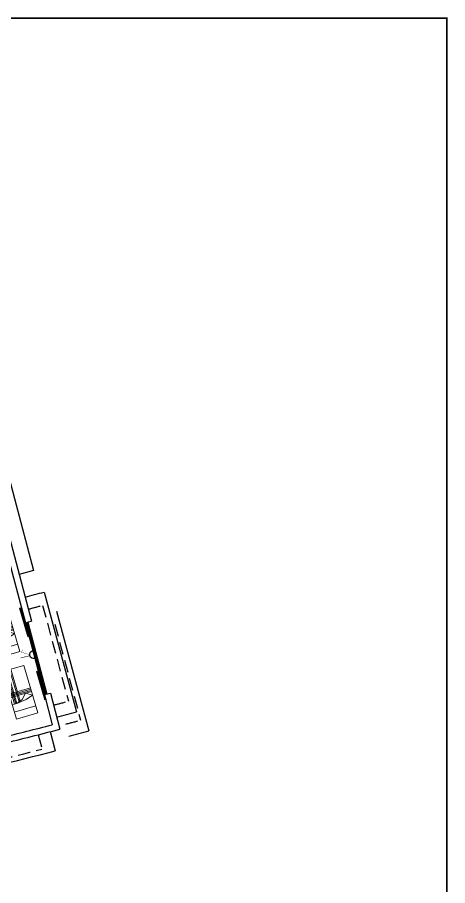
# Model space of a CAD drawing. Header units: inches. Extents: x -221585 to 401252, y -284294 to 332380.
# Drawn here: x 138449 to 140182, y 52584 to 56083 of the extents above; entities that cross this region are included whole.
import ezdxf

# ---------------------------------------------------------------- set-up
doc = ezdxf.new("R2010")
doc.units = ezdxf.units.IN
doc.header["$MEASUREMENT"] = 0
doc.linetypes.add('HIDDEN', pattern=[0.375, 0.25, -0.125])
doc.layers.add('E-LIGHT', color=7, linetype='Continuous')
doc.layers.add('UPS', color=7, linetype='Continuous')
doc.layers.add('FURN', color=56, linetype='Continuous', lineweight=0)

# ---------------------------------------------------------------- blocks, each defined once
blk = doc.blocks.new('FEGREGRE')
at = {"color": 20, "ltscale": 10}
blk.add_line((357183.6, 114115.5, 0.8), (357203.7, 114038.1, 0.4), dxfattribs=at)
blk.add_arc((353970.4, 126473.1, 0.4), 12848.5, 282.34342, 284.575, dxfattribs=at)
blk = doc.blocks.new('A$C25933C84')
at = {"color": 8, "linetype": 'Continuous'}
for p, q in [((0, 0.9), (2, 0.9)), ((0, 0), (0, 0.9)), ((0.3, 0.9), (0.3, 0)), ((0.6, 0.7), (0.6, 0.9)), ((0.65, 0.3), (0.6, 0.7)), ((0.7, 0.45), (0.6, 0.7)), ((2, 0.9), (2, 0)), ((0.9, 0.25), (0.7, 0.45)), ((0.75, 0), (0.65, 0.3)), ((0.75, 0), (0.9, 0.25)), ((2, 0), (0, 0))]:
    blk.add_line(p, q, dxfattribs=at)
at = {"color": 8}
for p, q in [((0.6, 0.8), (2, 0.8)), ((0.6, 0.75), (2, 0.75)), ((0.6, 0.7), (2, 0.7)), ((0.9, 0), (0.9, 0.9)), ((0.95, 0), (0.95, 0.9)), ((1, 0), (1, 0.9)), ((1.05, 0), (1.05, 0.9)), ((0.64, 0.6), (2, 0.6)), ((0.66, 0.55), (2, 0.55))]:
    blk.add_line(p, q, dxfattribs=at)
blk = doc.blocks.new('ups 6A')
at = {"layer": 'E-LIGHT', "color": 4}
for points, const_width in [([(5905667, -1658491), (5905670, -1658287)], 11.7), ([(5905692, -1658286), (5905785, -1658448), (5905831, -1658401)], 6.64)]:
    blk.add_lwpolyline(points, dxfattribs=dict(at, const_width=const_width))
blk.add_arc((5905672, -1658200), 87.4, 179.0102, 359.0102, dxfattribs=at)

msp = doc.modelspace()

# ---------------------------------------------------------------- linework, layer by layer
at = {"color": 4, "ltscale": 8}
for p, q in [((138200, 54810.1, 0.4), (138505.7, 53649.7, 0.4)), ((138412.6, 53904.4, 0.4), (138481.3, 53643.3, 0.4)), ((138582.1, 53359.6, 0.4), (138620.3, 53214.5, 0.4)), ((138557.8, 53353.2, 0.4), (138589.6, 53232.3, 0.4))]:
    msp.add_line(p, q, dxfattribs=at)
at = {"color": 20, "ltscale": 10}
for p, q in [((138412.1, 54240.4, 0.4), (138514, 53853.6, 0.4)), ((138514, 53853.6, 0.4), (138456, 53838.3, 0.4)), ((138557.4, 53767, 0), (138687.9, 53284.3, 0)), ((138606.6, 53690.5, 0.4), (138737.1, 53207.8, 0.4))]:
    msp.add_line(p, q, dxfattribs=at)
at = {"color": 20, "linetype": 'HIDDEN', "ltscale": 200}
for p, q in [((138550.8, 53713.4, 0), (138654.5, 53327.1, 0)), ((138600.1, 53636.9, 0.4), (138703.8, 53250.6, 0.4)), ((138533.3, 53191.9, 0.4), (138548.2, 53133.8, 0))]:
    msp.add_line(p, q, dxfattribs=at)
at = {"color": 5}
for p, q in [((138459.6, 53702.1, -0.4), (138463.1, 53703.1, -0.4)), ((138493, 53587, -0.4), (138459.6, 53702.1, -0.4)), ((138463.1, 53703.1, -0.4), (138496.5, 53588, -0.4)), ((138496.5, 53588, -0.4), (138493, 53587, -0.4)), ((138527.1, 53446.6, -0.4), (138530.7, 53447.7, -0.4)), ((138560.6, 53331.5, -0.4), (138527.1, 53446.6, -0.4)), ((138530.7, 53447.7, -0.4), (138564.1, 53332.5, -0.4)), ((138564.1, 53332.5, -0.4), (138560.6, 53331.5, -0.4))]:
    msp.add_line(p, q, dxfattribs=at)
at = {"color": 1, "ltscale": 8}
for p, q in [((138481.3, 53643.3, 0.4), (138557.8, 53353.2, 0.4)), ((138486.2, 53644.6, 0.4), (138562.6, 53354.5, 0.4)), ((138491, 53645.8, 0.4), (138567.4, 53355.7, 0.4))]:
    msp.add_line(p, q, dxfattribs=at)
at = {"color": 6, "const_width": 6.3}
msp.add_lwpolyline([(140179.2, 50278.4), (131563.9, 50278.4), (131563.9, 56079.6), (140179.2, 56079.6)], close=True, dxfattribs=at)
at = {"color": 20, "ltscale": 10}
for centre, radius, start in [((135368.3, 65562, 0), 12218.5, 284.75447), ((135368.3, 65562, 0), 12718.5, 284.75449), ((135417.6, 65485.5, 0.4), 12718.5, 284.75449)]:
    msp.add_arc(centre, radius, start, 285.12962, dxfattribs=at)
at = {"color": 20, "linetype": 'HIDDEN', "ltscale": 200}
for centre, radius, start, end in [((135368.3, 65562, 0), 12268.5, 284.75447, 285.03469), ((135368.3, 65562, 0), 12668.5, 284.75449, 285.03469), ((135417.6, 65485.5, 0.4), 12668.5, 284.75449, 285.03469), ((135368.3, 65562, 0), 12828.5, 282.57066, 284.35185)]:
    msp.add_arc(centre, radius, start, end, dxfattribs=at)
at = {"color": 4, "ltscale": 10}
for centre, radius, start, end in [((130740.9, 83160.7, 0.8), 30515.4, 284.69394, 284.74112), ((130628.1, 83589.3, 0.8), 31258.6, 284.69539, 284.74145), ((135368.3, 65562, 0.8), 12743.5, 283.69011, 284.64213), ((135368.3, 65562, 0), 12768.5, 283.69011, 284.75507)]:
    msp.add_arc(centre, radius, start, end, dxfattribs=at)

# ---------------------------------------------------------------- block references
at = {"color": 1}
msp.add_blockref('FEGREGRE', (-218602.1, -60911.1, -0.4), dxfattribs=at)
at = {"layer": 'FURN', "extrusion": (-1.8e-14, -3.4e-15, -1), "xscale": -100.0000000000056, "yscale": 100, "zscale": -100.0000000000056, "rotation": 253.6355424414875}
for p in [(-138458.8, 53527.7, -1.3), (-138531.6, 53279.7, -1.3)]:
    msp.add_blockref('A$C25933C84', p, dxfattribs=at)
at = {"layer": 'UPS', "color": 3, "xscale": -0.1887460698150345, "yscale": 0.1887460698150343, "zscale": 0.1887460698150344, "rotation": 283.2880882971074}
msp.add_blockref('ups 6A', (699319, -959376.7, 1.3), dxfattribs=at)

doc.saveas('drawing.dxf')
